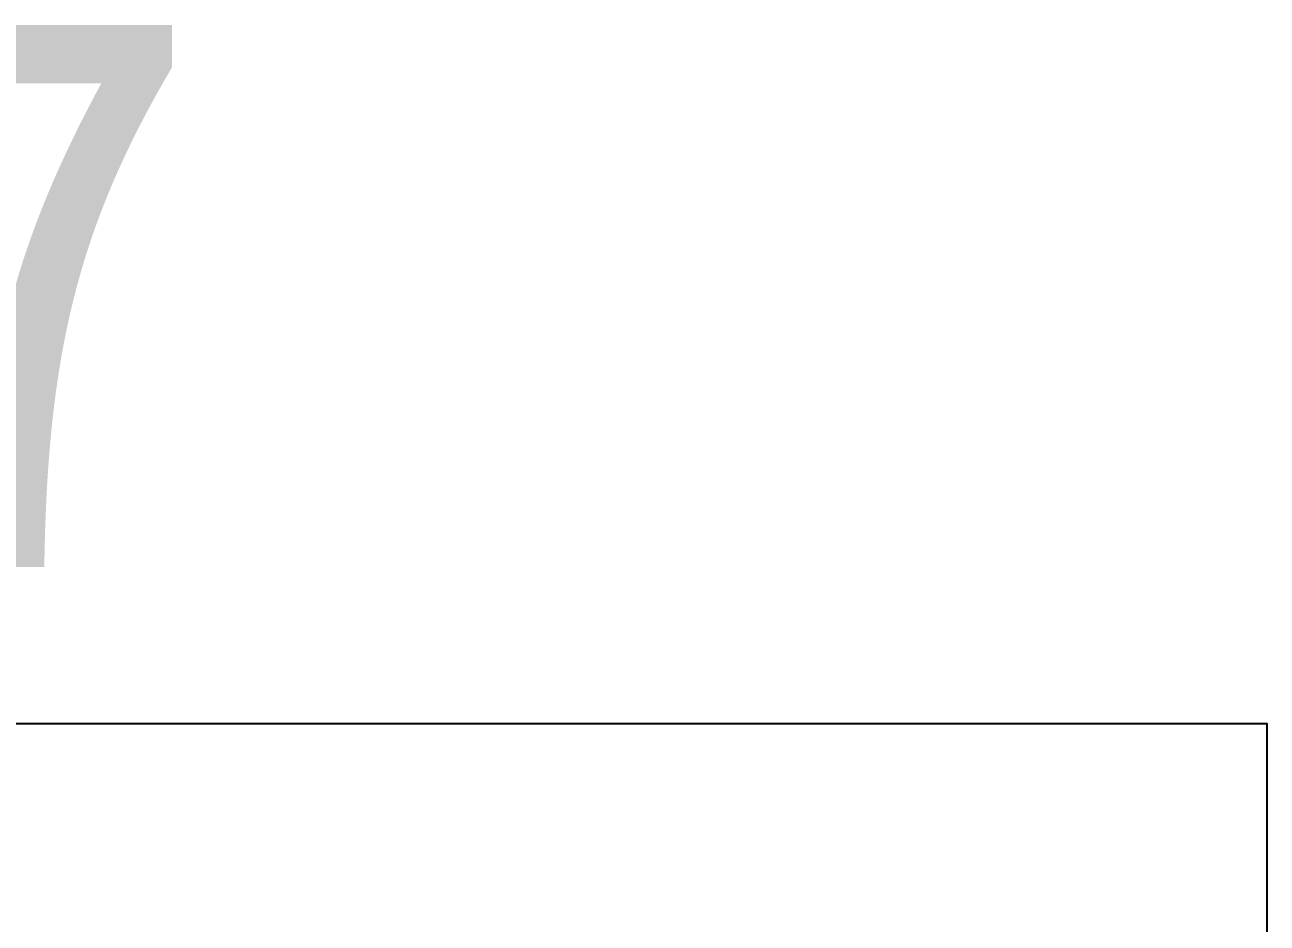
# Model space of a CAD drawing. Header units: millimetres. Extents: x 6886 to 7682, y 1103 to 1807.
# Drawn here: x 7348 to 7681.9, y 1565.5 to 1806.9 of the extents above; entities that cross this region are included whole.
import ezdxf
from ezdxf.enums import TextEntityAlignment as Align
from ezdxf.xclip import XClip

# ---------------------------------------------------------------- set-up
doc = ezdxf.new("R2010")
doc.units = ezdxf.units.MM
doc.header["$LTSCALE"] = 10
doc.header["$MEASUREMENT"] = 0
doc.header["$XCLIPFRAME"] = 2
doc.layers.add('TX-PAPR', color=2, linetype='Continuous', plot=False)
doc.layers.add('TZ-BASE', color=253, linetype='Continuous')
doc.styles.get("Standard").update_dxf_attribs({"font": 'GulimChe.ttf'})

# ---------------------------------------------------------------- blocks, each defined once
blk = doc.blocks.new('JD-GFJ6DDFJGD34XDGH')
at = {"layer": 'TZ-BASE'}
for p, q in [((373.57, -176.26), (418.71, 175)), ((474.35, -176.61), (519.53, 175)), ((575.13, -176.97), (620.35, 175))]:
    blk.add_line(p, q, dxfattribs=at)

msp = doc.modelspace()

# ---------------------------------------------------------------- linework, layer by layer
at = {"layer": 'TX-PAPR'}
msp.add_lwpolyline([(6885.89, 1103.05), (7681.89, 1103.05), (7681.89, 1619.05), (6885.89, 1619.05)], close=True, dxfattribs=at)

# ---------------------------------------------------------------- block references
at = {"layer": 'TZ-BASE'}
ref = msp.add_blockref('JD-GFJ6DDFJGD34XDGH', (6972.65, 1474.18), dxfattribs=at)
XClip(ref).set_block_clipping_path([(-0.0000000017, -75.0000000122), (700.0000000016, 75.0000000037)])

# ---------------------------------------------------------------- texts
at = {"layer": 'TX-PAPR'}
msp.add_text('47', height=150, dxfattribs=at).set_placement((7300.68, 1736.18), align=Align.MIDDLE_CENTER)

doc.saveas('drawing.dxf')
